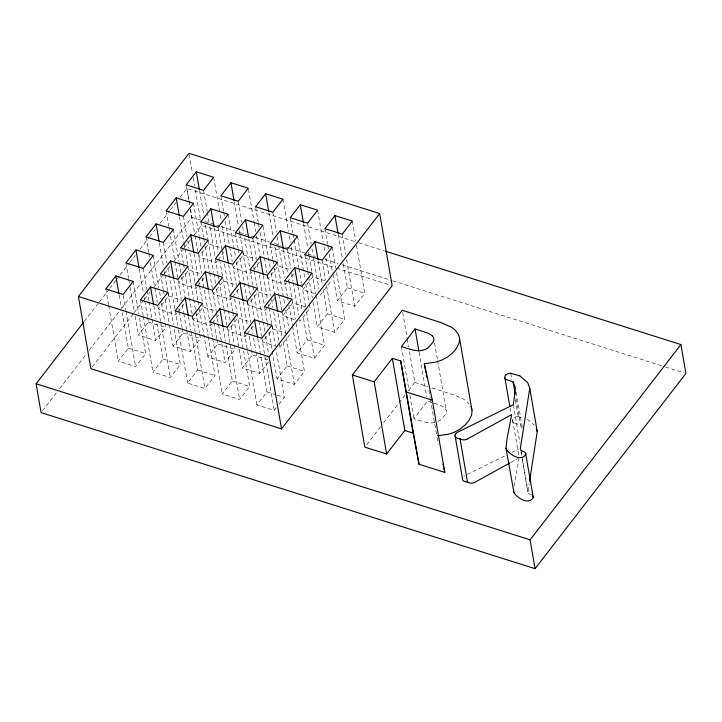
<?xml version="1.0" encoding="UTF-8"?>
<svg xmlns="http://www.w3.org/2000/svg" width="722" height="722" viewBox="0 0 722 722"><rect width="100%" height="100%" fill="white"/><g stroke="black" fill="none" stroke-linecap="round" stroke-linejoin="round"><path stroke-width="0.54" stroke-dasharray="3.61 2.71" d="M514.055 486.077L518.947 458.921M531.645 494.967L528.513 493.677L527.809 491.853L529.199 483.334M84.312 321.353L98.77 302.626M99.465 301.733L109.103 289.251M109.789 288.358L116.684 279.45M117.37 278.557L119.437 275.876M120.123 274.992L129.076 263.395M129.761 262.51L135.276 255.371M140.095 249.135L149.048 237.547M149.743 236.654L155.248 229.515M160.067 223.279L169.715 210.797M170.401 209.903L175.906 202.774M180.04 197.422L186.926 188.505L357.679 242.448M42.463 410.845L56.93 392.118M59.682 388.553L86.541 353.78M89.293 350.215L120.98 309.206M121.666 308.312L191.917 217.376L190.572 209.606M92.254 366.902L133.471 313.538M134.157 312.644L143.777 300.199M144.463 299.305L149.959 292.193M154.084 286.86L163.695 274.405M164.39 273.521L169.887 266.4M174.002 261.066L183.623 248.612M184.309 247.727L190.491 239.722M194.615 234.388L201.483 225.49L335.378 267.79M139.517 318.068L145.654 353.59L135.601 366.614L118.264 361.135L128.317 348.121L122.18 312.59M164.995 323.122L165.762 327.562L155.708 340.576L138.371 335.098L148.434 322.084L147.667 317.644M167.775 291.607L168.542 296.047L158.488 309.07L175.816 314.539L177.161 312.807M177.829 311.94L184.534 303.258M197.268 286.778L195.933 288.511L178.596 283.033L188.65 270.019L200.887 273.882M197.936 285.903L204.642 277.23M217.376 260.741L216.04 262.474L198.703 256.996L208.766 243.982L222.015 248.169M218.053 259.875L224.75 251.193M174.183 329.015L180.32 364.547L170.266 377.561L152.929 372.083L162.982 359.069L156.845 323.537M199.66 334.069L200.427 338.51L190.373 351.524L173.036 346.055L183.099 333.032L182.332 328.591M211.826 323.763L210.481 325.496L193.153 320.017L203.207 307.003L216.465 311.191M231.933 297.726L230.598 299.459L213.261 293.989L223.315 280.966L236.572 285.154M242.664 250.489L243.431 254.938L233.368 267.952L250.705 273.43L259.424 262.149M212.494 322.887L219.199 314.214M232.601 296.859L239.307 288.177M208.27 336.632L214.985 375.494L204.931 388.517L187.594 383.039L197.647 370.016L190.942 331.163M234.325 345.017L235.092 349.466L225.038 362.48L207.71 357.002L217.764 343.988L216.997 339.548M274.649 298.258L265.263 310.415L247.926 304.937L257.98 291.923L271.237 296.11M286.715 282.645L285.37 284.378L268.033 278.9L278.096 265.886L290.325 269.748M246.491 334.71L245.146 336.443L227.818 330.974L237.872 317.951L251.13 322.138M247.159 333.844L253.864 325.162M287.383 281.77L294.089 273.096M237.105 313.51L249.65 386.45L239.596 399.465L222.259 393.986L232.313 380.972L225.607 342.111M268.422 362.146L259.703 373.427L242.375 367.958L252.429 354.935L251.662 350.495M271.959 325.577L272.537 328.907L262.483 341.921L279.811 347.399L289.874 334.376M330.089 282.311L320.036 295.325L319.656 293.105M276.273 407.813L274.261 410.412L256.924 404.943L266.978 391.92L257.772 338.627M296.182 323.618L304.422 371.361L294.368 384.384L277.04 378.906L287.094 365.892L283.069 342.571M315.902 295.37L324.539 345.333L314.476 358.347L297.148 352.868L307.202 339.854L302.987 315.433M336.587 272.663L344.647 319.295L334.593 332.31L317.256 326.84L327.31 313.817L323.095 289.396M356.515 245.516L364.754 293.258L354.701 306.281L337.373 300.803L347.426 287.789L343.203 263.359M278.954 404.338L284.315 397.398L276.066 349.656M366.713 444.698L380.449 426.919M383.572 422.875L405.43 394.582M408.553 390.548L414.798 382.461L409.428 351.37M427.821 422.668A52.498 36.136 -9.8 0 1 420.014 420.628L413.896 418.742L427.514 401.107L431.521 402.371M510.761 462.495L518.216 458.398M467.414 474.363L504.976 455.826M511.898 452.414L518.82 448.994M517.945 416.504L523.432 418.056M358.753 242.782L384.519 250.922M191.917 217.376L200.508 220.084M204.804 221.446L219.84 226.194M220.914 226.537L234.867 230.941M239.162 232.303L246.68 234.677M250.976 236.031L254.198 237.051M255.272 237.385L269.234 241.798M274.604 243.494L281.048 245.534M285.343 246.888L288.565 247.908M289.639 248.242L306.823 253.675M307.897 254.009L315.415 256.382M325.08 259.442L337.959 263.512M342.255 264.866L391.658 280.47M392.732 280.813L664.421 366.641M665.494 366.975L683.752 372.742M336.443 268.124L391.071 285.38M243.431 254.938L256.68 259.126M324.99 280.705L312.761 276.833L302.708 289.856L317.996 294.684M347.426 287.789L364.754 293.258M304.883 306.733L292.645 302.87L282.591 315.884L294.829 319.756M327.31 313.817L344.647 319.295M168.542 296.047L181.8 300.235M272.537 328.907L287.834 333.735M307.202 339.854L324.539 345.333M414.798 382.461L427.794 386.568M432.135 387.94L454.517 395.133L463.732 399.293A30.766 21.182 -9.8 0 1 468.37 403.093L469.119 403.968M434.184 403.21L439.003 404.843A50.071 34.466 -9.8 0 1 440.582 405.457A16.859 11.606 -9.8 0 1 444.391 407.677L445.772 409.383A8.673 5.966 -9.8 0 1 446.322 411.72A12.716 8.754 -9.8 0 1 445.42 414.545L440.375 420.15A10.686 7.355 -9.8 0 1 439.508 420.691A12.084 8.312 -9.8 0 1 437.64 421.594M148.434 322.084L165.762 327.562M183.099 333.032L200.427 338.51M217.764 343.988L235.092 349.466M252.429 354.935L269.757 360.413M287.094 365.892L304.422 371.361M128.317 348.121L145.654 353.59M162.982 359.069L180.32 364.547M197.647 370.016L214.985 375.494M232.313 380.972L249.65 386.45M266.978 391.92L276.156 394.817M277.176 395.142L284.315 397.398M514.389 423.11L520.571 425.15L522.06 428.958M527.331 419.166L534.388 425.186M437.207 437.703L438.597 444.093M516.248 392.389L522.575 429.03M515.968 398.508L520.571 425.15M510.725 373.184L511.871 379.844M515.327 399.826L518.206 416.477M513.315 404.717L519.831 442.469M521.031 450.375L521.988 455.925M522.187 457.035L528.513 493.677M520.905 451.882L521.474 455.212M522.241 459.652L527.809 491.853M512.62 420.132L518.757 455.663M510.057 407.74L511.014 413.291M434.545 342.932L437.424 359.583M437.613 360.693L446.25 410.656M428.94 390.358L430.285 398.129M430.474 399.239L436.801 435.88M419.076 352.255L426.747 396.667M402.714 312.518L407.127 338.049M407.316 339.159L408.661 346.93M401.432 346.578L409.103 390.99M409.87 395.43L413.896 418.742M352.291 221.094L355.747 241.076M342.237 234.108L345.685 254.099M346.65 259.649L354.701 306.281M338.221 234.497L342.436 258.918M332.183 247.132L335.82 268.223M324.9 228.639L327.589 244.18M327.779 245.29L328.546 249.731M329.313 254.171L332.571 273.042M332.77 274.161L337.373 300.803M317.626 210.147L323.185 242.339M323.952 246.78L324.909 252.33M325.875 257.889L329.133 276.761M322.129 260.146L325.577 280.127M326.534 285.677L334.593 332.31M318.104 260.525L322.138 283.845M307.572 223.161L311.218 244.253M311.985 248.693L313.131 255.362M313.321 256.472L318.889 288.665M303.556 223.54L307.771 247.971M308.538 252.411L308.926 254.631M309.115 255.741L311.796 271.282M312.066 273.16L315.713 294.26M304.792 254.667L307.482 270.218M307.671 271.328L308.438 275.768M308.628 276.878L312.274 297.969M313.041 302.41L317.256 326.84M297.518 236.175L304.991 279.477M305.758 283.917L309.025 302.798M309.215 303.908L309.982 308.348L299.928 321.362L299.54 319.142M290.235 217.683L292.924 233.233M293.114 234.343L293.881 238.783M294.071 239.894L298.872 267.645M299.061 268.755L301.552 283.195M301.742 284.306L305.659 307.274M306.426 311.714L314.476 358.347M282.961 199.191L288.52 231.392M289.287 235.832L290.443 242.493M291.21 246.933L294.468 265.813M297.996 286.562L302.22 310.983M287.464 249.198L290.912 269.18M291.679 273.62L293.024 281.39M293.213 282.501L298.773 314.702M283.439 249.577L287.663 273.999M288.809 280.668L291.688 297.32M291.959 299.197L295.415 319.178M272.907 212.205L276.355 232.195M277.122 236.635L278.466 244.406M278.656 245.516L284.224 277.717M284.685 280.705L287.365 296.246M287.555 297.356L288.132 300.686M288.899 305.126L292.356 325.117M292.545 326.227L297.148 352.868M268.891 212.593L273.106 237.015M274.829 247.014L277.131 260.335M277.401 262.212L284.883 305.514M285.65 309.955L288.908 328.826M270.127 243.72L272.808 259.261M273.006 260.371L273.575 263.701M274.342 268.142L278.755 293.683M278.945 294.793L281.634 310.334M281.824 311.444L285.551 333.311M286.318 337.752L294.368 384.384M263.043 226.338L270.326 268.53M271.093 272.97L274.55 292.952M278.078 313.709L282.103 337.021M255.57 206.736L258.259 222.277M258.449 223.387L259.027 226.717M259.983 232.267L264.198 256.698M264.396 257.808L267.077 273.349M267.266 274.459L268.033 278.9M267.348 275.226L270.804 295.217M271.571 299.657L272.907 307.428M273.674 311.868L278.854 341.849M279.044 342.959L279.811 347.399M248.485 189.354L254.045 221.546M254.243 222.656L255.778 231.545M256.545 235.986L259.803 254.857M263.331 275.614L267.555 300.036M268.322 304.476L268.701 306.697M268.891 307.807L271.77 324.467M271.851 325.234L275.299 345.215M252.79 238.242L256.247 258.232M257.203 263.783L258.359 270.443M259.126 274.883L264.297 304.855M264.496 305.975L267.257 322.283M267.447 323.393L268.024 326.723M268.981 332.273L272.05 350.035M272.239 351.145L277.04 378.906M248.774 238.63L252.998 263.052M253.765 267.492L254.144 269.712M254.343 270.822L257.023 286.363M257.212 287.473L262.853 320.442M263.052 321.552L264.775 331.542M265.543 335.983L268.801 354.863M238.242 201.257L241.879 222.358M242.646 226.798L243.801 233.459M244.568 237.899L249.749 267.871M249.938 268.981L252.7 285.298M252.89 286.408L253.657 290.849M254.424 295.289L258.647 319.711M258.837 320.83L261.526 336.371M261.716 337.481L274.261 410.412M234.226 201.637L238.44 226.067M239.208 230.508L239.596 232.728M239.785 233.838L242.466 249.379M242.736 251.256L248.305 283.457M248.494 284.567L250.218 294.558M250.985 298.998L254.442 318.989M235.462 232.764L238.143 248.314M238.341 249.424L239.108 253.864M239.875 258.305L246.969 299.386M247.159 300.496L247.926 304.937M247.24 301.264L250.886 322.355M251.653 326.795L252.799 333.456M253.566 337.905L255.868 351.226M256.057 352.336L259.703 373.427M228.188 214.272L235.661 257.573M236.428 262.014L239.885 282.004M243.224 301.643L247.438 326.073M249.162 336.064L251.464 349.385M220.905 195.779L223.594 211.329M223.784 212.439L224.551 216.88M225.318 221.32L229.533 245.742M229.731 246.852L232.222 261.292M232.683 264.279L236.329 285.37M237.096 289.811L238.242 296.471M239.009 300.921L244 329.783M244.46 332.77L256.924 404.943M213.631 177.287L221.112 220.589M222.069 226.139L225.327 245.02M228.666 264.658L232.89 289.089M234.614 299.079L236.915 312.4M218.125 227.295L221.771 248.386M221.961 249.496L223.694 259.487M224.461 263.927L229.443 292.798M229.903 295.785L232.592 311.326M232.782 312.436L233.549 316.886M233.738 317.996L242.375 367.958M214.109 227.674L218.333 252.104M219.678 259.875L228.188 309.494M228.378 310.604L230.11 320.595M231.067 326.145L234.136 343.907M203.577 190.31L207.214 211.402M207.413 212.512L209.136 222.502M209.903 226.943L214.885 255.814M215.355 258.801L218.035 274.342M218.225 275.452L218.992 279.901M219.19 281.011L223.982 308.763M224.172 309.873L226.861 325.414M227.051 326.524L229.813 342.842M230.002 343.952L239.596 399.465M199.561 190.689L203.965 216.23M205.499 225.111L207.999 239.542M208.071 240.309L213.631 272.51M213.829 273.62L215.743 284.721M216.51 289.161L219.768 308.032M223.107 327.68L225.408 341.001M189.209 154.436L192.467 173.307M193.234 177.747L194.579 185.518M195.346 189.958L200.337 218.829M200.797 221.816L203.478 237.357M203.676 238.468L204.245 241.798M205.012 246.247L209.425 271.779M209.615 272.889L212.304 288.43M212.494 289.54L213.261 293.989M212.575 290.307L216.221 311.408M216.41 312.518L225.038 362.48M193.514 203.324L199.082 235.525M199.272 236.635L201.185 247.736M201.952 252.177L205.219 271.048M208.559 290.695L212.963 316.227M214.118 322.887L216.799 338.438M186.926 188.505L189.426 202.936M186.24 184.832L188.929 200.373M189.119 201.483L189.696 204.813M190.464 209.263L194.868 234.794M195.066 235.904L197.747 251.446M197.936 252.556L201.474 273.313M202.241 277.753L209.524 319.945M209.714 321.055L212.485 337.364M212.674 338.474L222.259 393.986M194.001 253.711L198.415 279.243M198.604 280.353L199.371 284.793M199.561 285.903L202.25 301.453M202.521 303.33L208.08 335.522M183.46 216.338L186.917 236.329M187.684 240.769L189.029 248.539M189.796 252.98L194.967 282.961M195.166 284.071L197.927 300.379M198.117 301.489L198.694 304.819M199.462 309.26L207.71 357.002M179.444 216.726L183.857 242.258M184.047 243.368L184.814 247.808M185.003 248.919L187.693 264.469M187.964 266.346L193.523 298.538M193.713 299.648L195.635 310.758M195.824 311.868L199.471 332.959M180.69 247.854L183.37 263.395M183.559 264.505L184.137 267.835M185.094 273.385L189.128 296.706M189.317 297.816L192.196 314.467M192.386 315.577L193.153 320.017M192.458 316.344L195.148 331.885M195.337 332.995L204.931 388.517M173.406 229.361L178.966 261.554M179.164 262.664L180.888 272.663M181.655 277.104L185.103 297.085M188.442 316.723L190.743 330.053M166.132 210.869L168.813 226.41M169.011 227.52L169.58 230.85M170.545 236.401L174.76 260.832M174.95 261.942L177.639 277.483M177.829 278.593L181.357 299.341M182.314 304.901L183.659 312.671M183.848 313.781L186.538 329.322M186.727 330.432L190.373 351.524M173.894 279.739L178.108 304.17M178.875 308.61L179.264 310.83M179.453 311.94L182.134 327.481M163.352 242.375L166.999 263.467M167.766 267.916L174.859 308.989M175.049 310.099L177.621 325.306M178.388 329.746L187.594 383.039M159.336 242.754L163.551 267.185M164.318 271.625L164.706 273.846M164.896 274.956L167.585 290.497M167.856 292.374L173.415 324.575M160.573 273.882L163.262 289.432M163.452 290.542L164.219 294.982M164.986 299.422L169.201 323.844M169.399 324.954L173.036 346.055M153.299 255.389L158.858 287.591M159.625 292.031L160.78 298.691M161.547 303.132L164.806 322.012M146.015 236.897L148.705 252.447M148.894 253.557L149.662 257.998M150.429 262.438L154.652 286.86M154.842 287.97L157.333 302.41M157.793 305.397L160.483 320.938M160.672 322.048L170.266 377.561M153.777 305.776L156.078 319.097M143.245 268.413L146.882 289.504M147.08 290.614L148.804 300.605M148.994 301.715L151.873 318.375M152.062 319.485L155.708 340.576M139.229 268.792L143.443 293.213M144.21 297.663L144.599 299.883M144.788 300.993L147.469 316.534M140.465 299.919L143.146 315.46M143.344 316.57L152.929 372.083M133.191 281.427L138.75 313.628M125.908 262.934L128.597 278.475M128.787 279.585L129.364 282.916M130.131 287.356L134.346 311.787M135.113 316.227L138.371 335.098M123.327 295.551L125.818 309.991M126.007 311.101L135.601 366.614M119.112 294.829L121.413 308.15M105.8 288.971L108.48 304.513M108.679 305.623L118.264 361.135M434.852 422.433A12.084 8.312 -9.8 0 1 434.482 422.505M434.491 422.55A13.095 9.016 -9.8 0 1 427.857 422.605M517.927 416.603A5.334 3.673 -9.8 0 0 513.026 418.498A5.83 4.016 -9.8 0 0 512.584 419.437M512.494 419.672A5.83 4.016 -9.8 0 0 512.376 420.15A6.137 4.224 -9.8 0 0 512.34 420.845L512.638 421.865A4.052 2.789 -9.8 0 0 514.398 423.101M463.867 476.376A6.173 4.251 -9.8 0 1 464.715 475.744"/><path stroke-width="1.08" d="M513.965 492.738L505.987 448.172L506.934 439.536L511.663 414.581L466.981 439.193M513.468 491.474L513.703 489.317M519.849 375.864L527.683 382.624L529.777 388.292L520.327 448.552L521.031 450.375L524.677 452.071A5.893 4.052 -9.8 0 1 525.724 454.066M529.777 388.292L537.249 431.594L529.551 481.204M525.715 454.237C521.6 462.134 509.804 454.806 506.564 449.526M533.188 497.539C529.073 505.436 517.295 498.108 514.046 492.828M78.409 296.507L189.02 153.326L379.682 213.55L392.145 285.722L281.535 428.904L90.873 368.68L78.409 296.507L269.071 356.74L281.535 428.904M115.854 275.948L105.8 288.971L123.128 294.441L133.191 281.427L115.854 275.948L118.922 293.719M135.962 249.92L125.908 262.934L143.245 268.413L153.299 255.389L135.962 249.92L139.03 267.682M156.078 223.883L146.015 236.897L163.352 242.375L173.406 229.361L156.078 223.883L159.147 241.644M176.186 197.846L166.132 210.869L183.46 216.338L193.514 203.324L176.186 197.846L179.255 215.616M196.294 171.818L186.24 184.832L203.577 190.31L213.631 177.287L196.294 171.818L199.362 189.579M385.593 251.265L680.918 344.556L685.9 373.427L535.074 568.674L41.082 412.623L36.1 383.761L83.626 322.238M150.519 286.905L140.465 299.919L157.793 305.397L167.856 292.374L150.519 286.905L153.587 304.666M170.627 260.868L160.573 273.882L177.91 279.36L187.964 266.346L170.627 260.868L173.695 278.629M190.743 234.83L180.69 247.854L198.018 253.323L208.071 240.309L190.743 234.83L193.812 252.601M210.851 208.802L200.797 221.816L218.125 227.295L228.188 214.272L210.851 208.802L213.92 226.564M230.959 182.765L220.905 195.779L238.242 201.257L248.296 188.243L230.959 182.765L234.027 200.526M185.184 297.852L175.13 310.866L192.458 316.344L202.521 303.33L185.184 297.852L188.252 315.613M205.292 271.815L195.238 284.838L212.575 290.307L222.629 277.293L205.292 271.815L208.36 289.585M225.408 245.787L215.355 258.801L232.683 264.279L242.736 251.256L225.408 245.787L228.477 263.548M245.516 219.75L235.462 232.764L252.79 238.242L262.853 225.228L245.516 219.75L248.585 237.511M265.624 193.713L255.57 206.736L272.907 212.205L282.961 199.191L265.624 193.713L268.692 211.483M219.849 308.799L209.795 321.822L227.132 327.292L237.186 314.278L219.849 308.799L222.917 326.57M239.966 282.771L229.903 295.785L247.24 301.264L257.294 288.24L239.966 282.771L243.025 300.532M260.073 256.734L250.02 269.748L267.348 275.226L277.401 262.212L260.073 256.734L263.142 274.504M280.181 230.706L270.127 243.72L287.464 249.198L297.518 236.175L280.181 230.706L283.25 248.467M300.289 204.669L290.235 217.683L307.572 223.161L317.626 210.147L300.289 204.669L303.357 222.43M254.514 319.756L244.46 332.77L261.797 338.248L271.851 325.234L254.514 319.756L257.583 337.517M274.631 293.719L264.568 306.733L281.905 312.211L291.959 299.197L274.631 293.719L277.699 311.489M294.738 267.691L284.685 280.705L302.013 286.183L312.066 273.16L294.738 267.691L297.807 285.452M314.846 241.653L304.792 254.667L322.129 260.146L332.183 247.132L314.846 241.653L317.915 259.415M334.963 215.616L324.9 228.639L342.237 234.108L352.291 221.094L334.963 215.616L338.031 233.387M269.071 356.74L379.682 213.55M424.337 363.717L432.334 400.214L444.797 472.387L419.013 464.237L400.71 360.973L392.344 358.329L404.807 430.502L386.649 454.012L364.845 447.126L352.372 374.962L402.325 310.298L440.447 322.391L451.268 327.129A30.766 21.182 -9.8 0 1 455.907 330.92L458.443 334.647A25.857 17.797 -9.8 0 1 459.58 338.708L459.111 343.121L456.593 348.031A45.36 31.217 -9.8 0 1 452.613 352.805L447.559 357.02L441.864 360.043A34.304 23.609 -9.8 0 1 435.646 362.092L424.337 363.717L425.872 372.597M386.649 454.012L374.186 381.848L392.344 358.329M431.918 335.504A16.859 11.606 -9.8 0 0 428.101 333.302A50.071 34.466 -9.8 0 0 426.54 332.671L415.051 328.943L401.432 346.578L407.515 348.5M535.074 568.674L530.083 539.812L680.918 344.556M474.462 482.495L509.831 463.01M510.463 373.202L519.75 375.828M437.586 435.835L448.118 434.256A34.304 23.609 -9.8 0 0 454.337 432.216L460.022 429.184L465.085 424.969A45.36 31.217 -9.8 0 0 469.056 420.195L471.583 415.294L472.044 410.872A25.857 17.797 -9.8 0 0 470.906 406.811M465.139 481.592L465.311 481.637A6.985 4.81 -9.8 0 0 466.953 481.98A3.312 2.283 -9.8 0 0 467.486 481.962A2.247 1.552 -9.8 0 0 467.639 482.125L468.226 482.522A5.966 4.106 -9.8 0 0 474.435 482.558M352.372 374.962L374.186 381.848M406.549 392.073L432.334 400.214M404.807 430.502L413.174 433.137L419.013 464.237M36.1 383.761L530.083 539.812M455.672 433.868A6.272 4.323 -9.8 0 1 456.196 433.254A6.173 4.251 -9.8 0 1 457.956 432.045L513.315 404.717L515.481 387.949L513.089 381.848L506.907 379.808A4.052 2.789 -9.8 0 1 505.147 378.572L504.858 377.543A6.137 4.224 -9.8 0 1 504.895 376.848A5.83 4.016 -9.8 0 1 505.635 375.232M431.9 335.522L433.308 337.21A8.673 5.966 -9.8 0 1 433.85 339.557A12.716 8.754 -9.8 0 1 432.956 342.381L427.911 347.986A10.686 7.355 -9.8 0 1 427.036 348.527M505.987 448.172L506.483 449.445M536.202 428.76L536.464 429.464M536.726 430.177L537.249 431.594M443.001 464.174L444.797 472.387M525.688 453.786L533.17 497.088M513.089 381.848L515.201 394.068M504.877 377.759L509.867 406.63M459.427 337.661L471.89 409.834M459.481 438.66A3.312 2.283 -9.8 0 0 460.013 438.66L467.486 481.962M455.122 435.962L462.594 479.264M426.251 374.817L426.639 377.037M415.051 328.943L418.886 351.145M400.71 360.973L413.174 433.137M427.054 348.536A12.084 8.312 -9.8 0 1 422.009 350.332M422.018 350.378A13.095 9.016 -9.8 0 1 415.385 350.441M415.349 350.504A52.498 36.136 -9.8 0 1 407.551 348.464M532.385 495.581A5.893 4.052 -9.8 0 1 533.206 497.368M465.067 481.691A5.307 3.655 -9.8 0 1 462.441 478.334M505.553 375.196A5.334 3.673 -9.8 0 1 510.445 373.301M457.586 438.389A5.307 3.655 -9.8 0 1 455.438 433.814M459.472 438.678A6.985 4.81 -9.8 0 1 457.847 438.326M460.013 438.66A2.247 1.552 -9.8 0 0 460.158 438.823L460.753 439.22A5.966 4.106 -9.8 0 0 466.953 439.256"/></g></svg>
